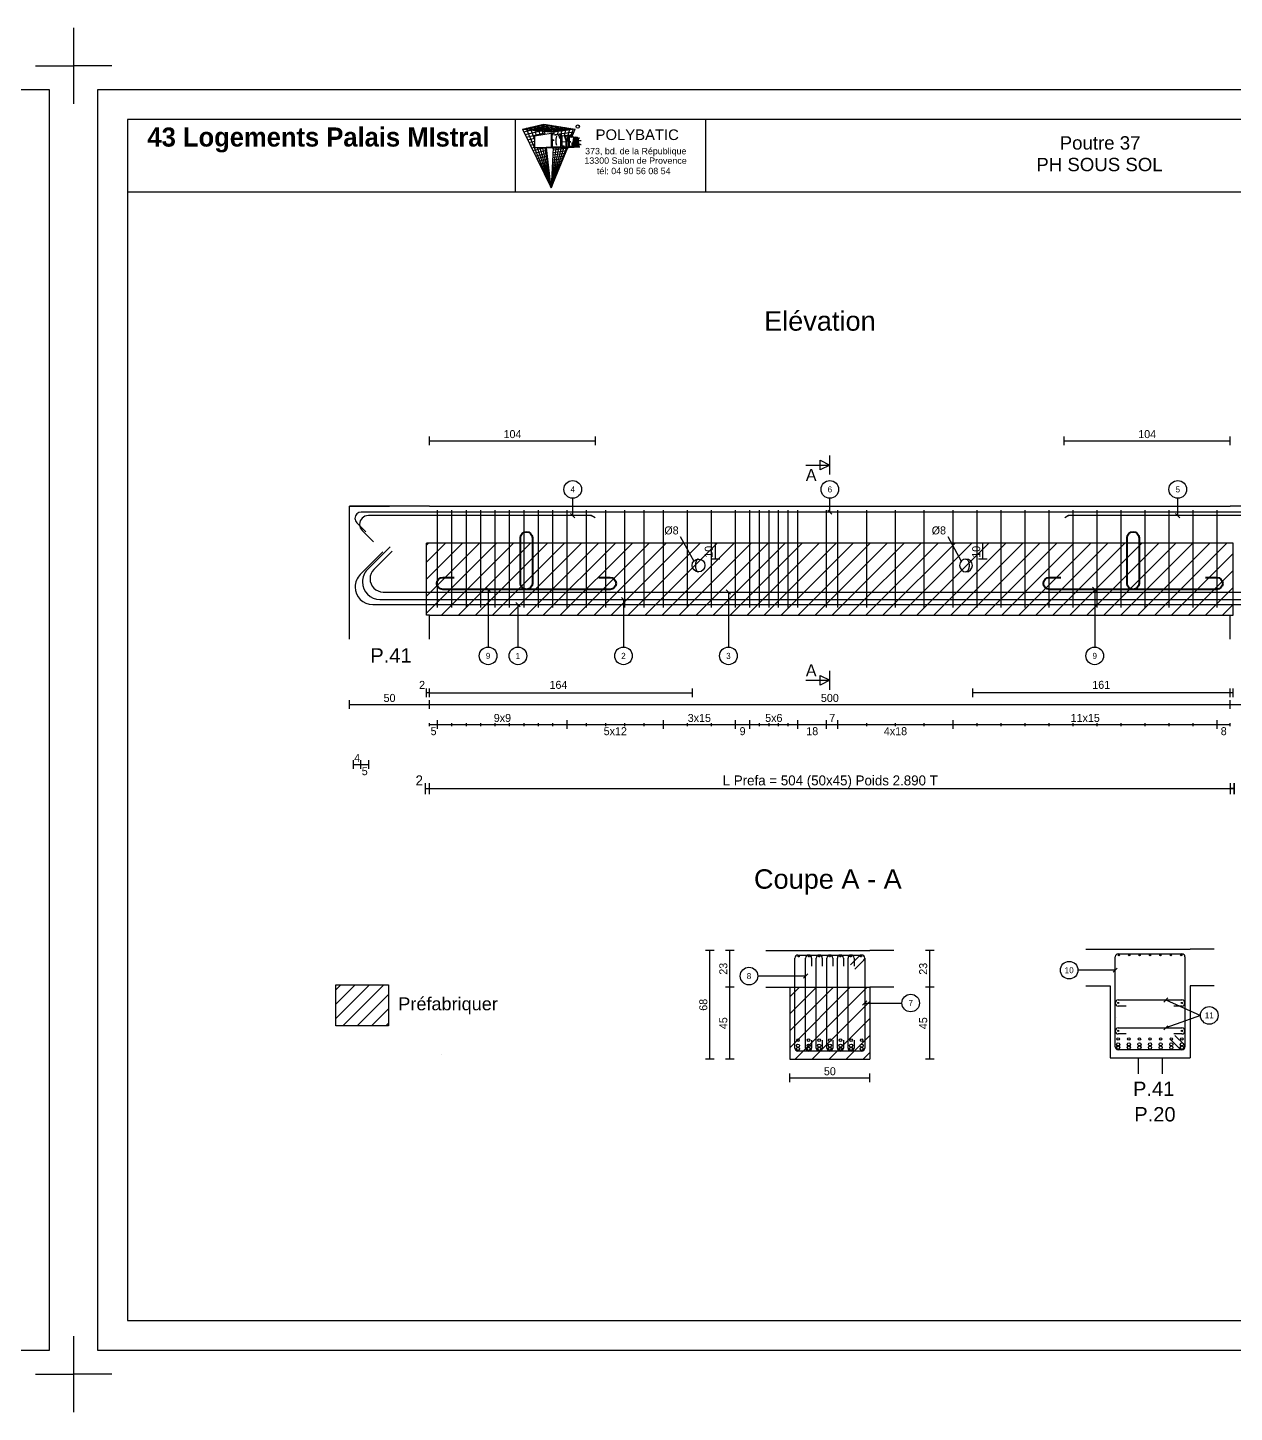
# Model space of a CAD drawing. Extents: x -12912 to 27386, y 1818 to 8189.
# Drawn here: x 16981 to 17735, y 3144 to 4009 of the extents above; entities that cross this region are included whole.
import ezdxf
from ezdxf.enums import TextEntityAlignment as Align

# ---------------------------------------------------------------- set-up
doc = ezdxf.new("R2010")
doc.units = 0
doc.header["$MEASUREMENT"] = 0
doc.linetypes.add('CONTINUE', pattern=[0])
doc.linetypes.add('MEDIUM_DASH', pattern=[0.5, 0.35, -0.15])
doc.layers.get('0').update_dxf_attribs({"linetype": 'CONTINUOUS'})
for name, color, linetype in [('1', 7, 'CONTINUOUS'), ('104', 7, 'CONTINUOUS'), ('173', 7, 'CONTINUOUS'), ('5', 7, 'CONTINUOUS'), ('6', 7, 'CONTINUOUS'), ('7', 7, 'CONTINUOUS'), ('GO-CARTOUCHE', 7, 'CONTINUOUS'), ('GO-TEXTE', 9, 'CONTINUOUS'), ('PYC-HACHURE', 7, 'CONTINUOUS'), ('RDC COFFRAGE', 7, 'CONTINUOUS')]:
    doc.layers.add(name, color=color, linetype=linetype)
doc.layers.add('PYC- HACHURES', color=7, linetype='CONTINUOUS', lineweight=18)
doc.styles.add('ARIAL', font='ARIAL.TTF')
doc.styles.add('TEXTEBA', font='ARIAL.TTF')
pattern_1 = [(45, (-3862.125, -0.885), (-5.3033009, 5.3033009), [])]

# ---------------------------------------------------------------- blocks, each defined once
blk = doc.blocks.new('A$C20507BFC')
at = {"layer": 'RDC COFFRAGE', "color": 5, "linetype": 'CONTINUE', "lineweight": 40, "ltscale": 0.01}
for points in [[(56, 36.05), (56, 36.05)], [(52.25, 32.3), (52.25, 3.75)], [(59.75, 3.75), (59.75, 32.3)], [(0, 3.75), (0, 3.75)], [(10.84, 7.49), (3.75, 7.49)], [(108.25, 7.49), (101.16, 7.49)], [(112, 3.75), (112, 3.75)], [(3.75, 0), (56, 0)], [(56, 0), (108.25, 0)]]:
    blk.add_lwpolyline(points, dxfattribs=at)
for centre, start, end in [((56, 32.3), 90, 180), ((56, 32.3), 0, 90), ((3.75, 3.75), 90, 180), ((3.75, 3.75), 180, 270), ((56, 3.75), 180, 270), ((56, 3.75), 270, 0), ((108.25, 3.75), 0, 90), ((108.25, 3.75), 270, 0)]:
    blk.add_arc(centre, 3.75, start, end, dxfattribs=at)
blk = doc.blocks.new('A$C2346579C')
at = {"layer": '173', "color": 173}
for points in [[(0, 1.9), (0, 1.9)], [(1.9, 3.8), (41.69, 3.8)], [(43.59, 1.9), (43.59, 1.9)], [(6.9, 0), (1.9, 0)], [(41.69, 0), (36.69, 0)]]:
    blk.add_lwpolyline(points, dxfattribs=at)
for centre, start, end in [((1.9, 1.9), 90, 180), ((1.9, 1.9), 180, 270), ((41.69, 1.9), 0, 90), ((41.69, 1.9), 270, 0)]:
    blk.add_arc(centre, 1.9, start, end, dxfattribs=at)
blk = doc.blocks.new('A$C5E66155F')
at = {"layer": '7', "color": 7}
for points in [[(2.01, 4.39), (2, 4)], [(2, 4), (2.01, 3.61)], [(2.04, 4.78), (2.01, 4.39)], [(2.01, 3.61), (2.04, 3.22)], [(2.09, 5.16), (2.04, 4.78)], [(2.04, 3.22), (2.09, 2.84)], [(2.15, 5.53), (2.09, 5.16)], [(2.09, 2.84), (2.15, 2.47)], [(2.24, 5.89), (2.15, 5.53)], [(2.15, 2.47), (2.24, 2.11)], [(2.34, 6.22), (2.24, 5.89)], [(2.24, 2.11), (2.34, 1.78)], [(2.45, 6.54), (2.34, 6.22)], [(2.34, 1.78), (2.45, 1.46)], [(2.59, 6.83), (2.45, 6.54)], [(2.45, 1.46), (2.59, 1.17)], [(2.73, 7.09), (2.59, 6.83)], [(2.59, 1.17), (2.73, 0.91)], [(2.89, 7.33), (2.73, 7.09)], [(2.73, 0.91), (2.89, 0.67)], [(3.06, 7.53), (2.89, 7.33)], [(2.89, 0.67), (3.06, 0.47)], [(3.23, 7.7), (3.06, 7.53)], [(3.06, 0.47), (3.23, 0.3)], [(3.42, 7.83), (3.23, 7.7)], [(3.23, 0.3), (3.42, 0.17)], [(3.61, 7.92), (3.42, 7.83)], [(3.42, 0.17), (3.61, 0.08)], [(3.8, 7.98), (3.61, 7.92)], [(3.61, 0.08), (3.8, 0.02)], [(4, 8), (3.8, 7.98)], [(3.8, 0.02), (4, 0)]]:
    blk.add_lwpolyline(points, dxfattribs=at)
blk.add_circle((4, 4), 4, dxfattribs=at)

msp = doc.modelspace()

# ---------------------------------------------------------------- hatches: boundary and pattern name
at = {"layer": 'PYC- HACHURES', "lineweight": 15}
h = msp.add_hatch(dxfattribs=at)
h.set_pattern_fill('ANSI31', color=104, scale=60, style=0)
h.set_pattern_definition(pattern_1)
h.paths.add_polyline_path([(17734.146, 3687.321), (17230.146, 3687.321), (17230.146, 3642.321), (17232.146, 3642.321), (17732.146, 3642.321), (17734.146, 3642.321)])
h = msp.add_hatch(dxfattribs=at)
h.set_pattern_fill('ANSI31', color=104, scale=2, style=0)
h.set_pattern_definition([(45, (17378.973, 4843.832), (-4.490128, 4.490128), [])])
h.paths.add_polyline_path([(17206.579, 3411.259), (17173.659, 3411.259), (17173.659, 3385.607), (17206.579, 3385.607)])
h = msp.add_hatch(dxfattribs=at)
h.set_pattern_fill('ANSI31', color=104, scale=60, style=0)
h.set_pattern_definition(pattern_1)
h.paths.add_polyline_path([(17507.146, 3409.811), (17457.146, 3409.811), (17457.146, 3364.811), (17507.146, 3364.811)])

# ---------------------------------------------------------------- linework, layer by layer
for p, q in [((17009.824, 4009.311), (17009.824, 3985.504)), ((16986.017, 3985.504), (17009.824, 3985.504)), ((16986.017, 3985.504), (17009.824, 3985.504)), ((17009.824, 3985.504), (17009.824, 3961.697)), ((17033.632, 3985.504), (17009.824, 3985.504)), ((17009.824, 3985.504), (17009.824, 3961.697)), ((17009.824, 3191.811), (17009.824, 3168.004)), ((17009.824, 3191.811), (17009.824, 3168.004)), ((16986.017, 3168.004), (17009.824, 3168.004)), ((16986.017, 3168.004), (17009.824, 3168.004)), ((17033.632, 3168.004), (17009.824, 3168.004)), ((17009.824, 3168.004), (17009.824, 3144.197))]:
    msp.add_line(p, q)
at = {"color": 7, "linetype": 'Continuous'}
for p, q in [((17674.653, 3365.573), (17674.653, 3355.601)), ((17689.615, 3365.573), (17689.615, 3355.601))]:
    msp.add_line(p, q, dxfattribs=at)
at = {"layer": '1', "color": 1}
for points in [[(17203.01, 3681.741), (17188.867, 3667.599)], [(17207.51, 3684.991), (17193.367, 3670.849)], [(17208.69, 3682.203), (17197.377, 3670.89)], [(17185.646, 3659.821), (17185.646, 3659.821)], [(17190.146, 3663.071), (17190.146, 3663.071)], [(17194.946, 3665.021), (17194.946, 3665.021)], [(17201.146, 3652.071), (17763.146, 3652.071)], [(17203.246, 3656.721), (17761.046, 3656.721)], [(17196.646, 3648.821), (17767.646, 3648.821)]]:
    msp.add_lwpolyline(points, dxfattribs=at)
for centre, radius in [((17462.246, 3373.311), 1), ((17462.246, 3376.711), 0.8), ((17468.879, 3373.311), 1), ((17468.879, 3376.711), 0.8), ((17475.512, 3373.311), 1), ((17475.512, 3376.711), 0.8), ((17482.146, 3373.311), 1), ((17482.146, 3376.711), 0.8), ((17488.779, 3373.311), 1), ((17488.779, 3376.711), 0.8), ((17495.412, 3373.311), 1), ((17495.412, 3376.711), 0.8), ((17502.046, 3373.311), 1), ((17502.046, 3376.711), 0.8), ((17662.234, 3374.073), 1), ((17662.234, 3377.473), 0.8), ((17668.867, 3374.073), 1), ((17668.867, 3377.473), 0.8), ((17675.501, 3374.073), 1), ((17675.501, 3377.473), 0.8), ((17682.134, 3374.073), 1), ((17682.134, 3377.473), 0.8), ((17688.767, 3374.073), 1), ((17688.767, 3377.473), 0.8), ((17695.401, 3374.073), 1), ((17695.401, 3377.473), 0.8), ((17702.034, 3374.073), 1), ((17702.034, 3377.473), 0.8), ((17462.246, 3371.311), 1), ((17468.879, 3371.311), 1), ((17475.512, 3371.311), 1), ((17482.146, 3371.311), 1), ((17488.779, 3371.311), 1), ((17495.412, 3371.311), 1), ((17502.046, 3371.311), 1), ((17662.234, 3372.073), 1), ((17668.867, 3372.073), 1), ((17675.501, 3372.073), 1), ((17682.134, 3372.073), 1), ((17688.767, 3372.073), 1), ((17695.401, 3372.073), 1), ((17702.034, 3372.073), 1)]:
    msp.add_circle(centre, radius, dxfattribs=at)
for centre, radius, start, end in [((17201.146, 3663.071), 11, 135, 180), ((17203.246, 3665.021), 8.3, 135, 180), ((17196.646, 3659.821), 11, 135, 180), ((17196.646, 3659.821), 11, 180, 270), ((17201.146, 3663.071), 11, 180, 270), ((17203.246, 3665.021), 8.3, 180, 270)]:
    msp.add_arc(centre, radius, start, end, dxfattribs=at)
at = {"layer": '104', "color": 104}
for points in [[(17482.146, 3736.071), (17476.146, 3733.071), (17476.146, 3739.071), (17482.146, 3736.071)], [(17482.146, 3601.571), (17476.146, 3598.571), (17476.146, 3604.571), (17482.146, 3601.571)]]:
    msp.add_lwpolyline(points, close=True, dxfattribs=at)
for points in [[(17482.146, 3730.071), (17482.146, 3742.071)], [(17467.146, 3736.071), (17482.146, 3736.071)], [(17482.146, 3595.571), (17482.146, 3607.571)], [(17467.146, 3601.571), (17482.146, 3601.571)]]:
    msp.add_lwpolyline(points, dxfattribs=at)
at = {"layer": '173', "color": 173}
for points in [[(17185.546, 3702.721), (17185.546, 3702.721)], [(17774.846, 3706.621), (17189.446, 3706.621)], [(17237.146, 3647.021), (17237.146, 3707.821)], [(17246.146, 3647.021), (17246.146, 3707.821)], [(17255.146, 3647.021), (17255.146, 3707.821)], [(17264.146, 3647.021), (17264.146, 3707.821)], [(17273.146, 3647.021), (17273.146, 3707.821)], [(17282.146, 3647.021), (17282.146, 3707.821)], [(17291.146, 3647.021), (17291.146, 3707.821)], [(17300.146, 3647.021), (17300.146, 3707.821)], [(17309.146, 3647.021), (17309.146, 3707.821)], [(17318.146, 3647.021), (17318.146, 3707.821)], [(17330.146, 3647.021), (17330.146, 3707.821)], [(17342.146, 3647.021), (17342.146, 3707.821)], [(17354.146, 3647.021), (17354.146, 3707.821)], [(17366.146, 3647.021), (17366.146, 3707.821)], [(17378.146, 3647.021), (17378.146, 3707.821)], [(17393.146, 3647.021), (17393.146, 3707.821)], [(17408.146, 3647.021), (17408.146, 3707.821)], [(17423.146, 3647.021), (17423.146, 3707.821)], [(17432.146, 3647.021), (17432.146, 3707.821)], [(17438.146, 3647.021), (17438.146, 3707.821)], [(17444.146, 3647.021), (17444.146, 3707.821)], [(17450.146, 3647.021), (17450.146, 3707.821)], [(17456.146, 3647.021), (17456.146, 3707.821)], [(17462.146, 3647.021), (17462.146, 3707.821)], [(17480.146, 3647.021), (17480.146, 3707.821)], [(17487.146, 3647.021), (17487.146, 3707.821)], [(17505.146, 3647.021), (17505.146, 3707.821)], [(17523.146, 3647.021), (17523.146, 3707.821)], [(17541.146, 3647.021), (17541.146, 3707.821)], [(17559.146, 3647.021), (17559.146, 3707.821)], [(17574.146, 3647.021), (17574.146, 3707.821)], [(17589.146, 3647.021), (17589.146, 3707.821)], [(17604.146, 3647.021), (17604.146, 3707.821)], [(17619.146, 3647.021), (17619.146, 3707.821)], [(17634.146, 3647.021), (17634.146, 3707.821)], [(17649.146, 3647.021), (17649.146, 3707.821)], [(17664.146, 3647.021), (17664.146, 3707.821)], [(17679.146, 3647.021), (17679.146, 3707.821)], [(17694.146, 3647.021), (17694.146, 3707.821)], [(17709.146, 3647.021), (17709.146, 3707.821)], [(17724.146, 3647.021), (17724.146, 3707.821)], [(17186.688, 3699.963), (17192.345, 3694.306)], [(17460.346, 3371.811), (17460.346, 3428.011)], [(17462.246, 3429.911), (17502.046, 3429.911)], [(17466.979, 3371.811), (17466.979, 3428.011)], [(17468.879, 3429.911), (17468.879, 3429.911)], [(17470.779, 3428.011), (17470.779, 3423.011)], [(17473.612, 3371.811), (17473.612, 3428.011)], [(17475.512, 3429.911), (17475.512, 3429.911)], [(17477.412, 3428.011), (17477.412, 3423.011)], [(17480.246, 3371.811), (17480.246, 3428.011)], [(17482.146, 3429.911), (17482.146, 3429.911)], [(17484.046, 3428.011), (17484.046, 3423.011)], [(17486.879, 3371.811), (17486.879, 3428.011)], [(17488.779, 3429.911), (17488.779, 3429.911)], [(17490.679, 3428.011), (17490.679, 3423.011)], [(17493.512, 3371.811), (17493.512, 3428.011)], [(17495.045, 3423.698), (17500.702, 3429.354)], [(17495.412, 3429.911), (17495.412, 3429.911)], [(17497.312, 3428.011), (17497.312, 3423.011)], [(17503.389, 3426.667), (17497.732, 3421.011)], [(17502.046, 3429.911), (17502.046, 3429.911)], [(17503.946, 3428.011), (17503.946, 3371.811)], [(17503.946, 3428.011), (17503.946, 3428.011)], [(17660.334, 3372.573), (17660.334, 3428.773)], [(17662.234, 3430.673), (17702.034, 3430.673)], [(17668.867, 3430.673), (17668.867, 3430.673)], [(17675.501, 3430.673), (17675.501, 3430.673)], [(17682.134, 3430.673), (17682.134, 3430.673)], [(17688.767, 3430.673), (17688.767, 3430.673)], [(17695.401, 3430.673), (17695.401, 3430.673)], [(17702.034, 3430.673), (17702.034, 3430.673)], [(17703.934, 3428.773), (17703.934, 3372.573)], [(17703.934, 3428.773), (17703.934, 3428.773)], [(17661.008, 3390.884), (17661.008, 3390.884)], [(17470.779, 3376.811), (17470.779, 3371.811)], [(17477.412, 3376.811), (17477.412, 3371.811)], [(17484.046, 3376.811), (17484.046, 3371.811)], [(17490.679, 3376.811), (17490.679, 3371.811)], [(17497.312, 3376.811), (17497.312, 3371.811)], [(17695.034, 3376.887), (17700.691, 3371.23)], [(17703.378, 3373.917), (17697.721, 3379.574)], [(17502.046, 3369.911), (17462.246, 3369.911)], [(17468.879, 3369.911), (17468.879, 3369.911)], [(17475.512, 3369.911), (17475.512, 3369.911)], [(17482.146, 3369.911), (17482.146, 3369.911)], [(17488.779, 3369.911), (17488.779, 3369.911)], [(17495.412, 3369.911), (17495.412, 3369.911)], [(17702.034, 3370.673), (17662.234, 3370.673)], [(17668.867, 3370.673), (17668.867, 3370.673)], [(17675.501, 3370.673), (17675.501, 3370.673)], [(17682.134, 3370.673), (17682.134, 3370.673)], [(17688.767, 3370.673), (17688.767, 3370.673)], [(17695.401, 3370.673), (17695.401, 3370.673)]]:
    msp.add_lwpolyline(points, dxfattribs=at)
for centre in [(17462.646, 3429.111), (17469.146, 3429.111), (17475.646, 3429.111), (17482.146, 3429.111), (17488.646, 3429.111), (17495.146, 3429.111), (17501.646, 3429.111), (17662.634, 3429.873), (17669.134, 3429.873), (17675.634, 3429.873), (17682.134, 3429.873), (17688.634, 3429.873), (17695.134, 3429.873), (17701.634, 3429.873), (17662.234, 3399.947), (17702.024, 3399.947), (17662.234, 3382.509), (17702.024, 3382.509)]:
    msp.add_circle(centre, 0.4, dxfattribs=at)
for centre, radius, start, end in [((17189.446, 3702.721), 3.9, 90, 180), ((17189.446, 3702.721), 3.9, 180, 225), ((17462.246, 3428.011), 1.9, 90, 180), ((17468.879, 3428.011), 1.9, 90, 180), ((17468.879, 3428.011), 1.9, 0, 90), ((17475.512, 3428.011), 1.9, 90, 180), ((17475.512, 3428.011), 1.9, 0, 90), ((17482.146, 3428.011), 1.9, 90, 180), ((17482.146, 3428.011), 1.9, 0, 90), ((17488.779, 3428.011), 1.9, 90, 180), ((17488.779, 3428.011), 1.9, 0, 90), ((17495.412, 3428.011), 1.9, 90, 180), ((17495.412, 3428.011), 1.9, 0, 90), ((17502.046, 3428.011), 1.9, 90, 135), ((17502.046, 3428.011), 1.9, 0, 90), ((17502.046, 3428.011), 1.9, 315, 0), ((17662.234, 3428.773), 1.9, 90, 180), ((17702.034, 3428.773), 1.9, 0, 90), ((17462.246, 3371.811), 1.9, 180, 270), ((17468.879, 3371.811), 1.9, 180, 270), ((17468.879, 3371.811), 1.9, 270, 0), ((17475.512, 3371.811), 1.9, 180, 270), ((17475.512, 3371.811), 1.9, 270, 0), ((17482.146, 3371.811), 1.9, 180, 270), ((17482.146, 3371.811), 1.9, 270, 0), ((17488.779, 3371.811), 1.9, 180, 270), ((17488.779, 3371.811), 1.9, 270, 0), ((17495.412, 3371.811), 1.9, 180, 270), ((17495.412, 3371.811), 1.9, 270, 0), ((17502.046, 3371.811), 1.9, 270, 0), ((17662.234, 3372.573), 1.9, 180, 270), ((17702.034, 3372.573), 1.9, 225, 270), ((17702.034, 3372.573), 1.9, 270, 0), ((17702.034, 3372.573), 1.9, 0, 45)]:
    msp.add_arc(centre, radius, start, end, dxfattribs=at)
at = {"layer": '5', "color": 5}
for p, q in [((17388.744, 3691.446), (17397.232, 3676.061)), ((17555.744, 3691.446), (17564.232, 3676.061)), ((17232.146, 3593.676), (17230.146, 3593.676)), ((17232.146, 3593.676), (17396.146, 3593.676)), ((17396.146, 3596.426), (17396.146, 3590.926)), ((17571.146, 3596.426), (17571.146, 3590.926)), ((17732.146, 3593.676), (17571.146, 3593.676)), ((17734.146, 3593.676), (17732.146, 3593.676))]:
    msp.add_line(p, q, dxfattribs=at)
for points in [[(17232.146, 3748.487), (17232.146, 3753.987)], [(17232.146, 3751.237), (17335.726, 3751.237)], [(17335.726, 3748.487), (17335.726, 3753.987)], [(17628.565, 3748.487), (17628.565, 3753.987)], [(17628.565, 3751.237), (17732.146, 3751.237)], [(17732.146, 3748.487), (17732.146, 3753.987)], [(17332.994, 3704.471), (17193.946, 3704.471)], [(17335.476, 3703.038), (17332.994, 3704.471)], [(17631.297, 3704.471), (17628.815, 3703.038)], [(17770.346, 3704.471), (17631.297, 3704.471)], [(17188.446, 3698.971), (17188.446, 3698.971)], [(17190.057, 3695.081), (17197.128, 3688.01)], [(17413.425, 3687.321), (17407.925, 3687.321)], [(17410.675, 3677.321), (17410.675, 3687.321)], [(17580.425, 3687.321), (17574.925, 3687.321)], [(17577.675, 3677.321), (17577.675, 3687.321)], [(17413.425, 3677.321), (17407.925, 3677.321)], [(17580.425, 3677.321), (17574.925, 3677.321)], [(17230.146, 3590.926), (17230.146, 3596.426)], [(17232.146, 3590.926), (17232.146, 3596.426)], [(17732.146, 3590.926), (17732.146, 3596.426)], [(17734.146, 3590.926), (17734.146, 3596.426)], [(17182.146, 3583.654), (17182.146, 3589.154)], [(17182.146, 3586.404), (17232.146, 3586.404)], [(17232.146, 3583.654), (17232.146, 3589.154)], [(17232.146, 3586.404), (17732.146, 3586.404)], [(17732.146, 3583.654), (17732.146, 3589.154)], [(17732.146, 3586.404), (17782.146, 3586.404)], [(17232.146, 3572.987), (17232.146, 3574.821)], [(17232.146, 3573.904), (17237.146, 3573.904)], [(17237.146, 3571.154), (17237.146, 3576.654)], [(17237.146, 3572.987), (17237.146, 3574.821)], [(17237.146, 3573.904), (17246.146, 3573.904)], [(17237.146, 3573.904), (17318.146, 3573.904)], [(17246.146, 3572.987), (17246.146, 3574.821)], [(17246.146, 3573.904), (17255.146, 3573.904)], [(17255.146, 3572.987), (17255.146, 3574.821)], [(17255.146, 3573.904), (17264.146, 3573.904)], [(17264.146, 3572.987), (17264.146, 3574.821)], [(17264.146, 3573.904), (17273.146, 3573.904)], [(17273.146, 3572.987), (17273.146, 3574.821)], [(17273.146, 3573.904), (17282.146, 3573.904)], [(17282.146, 3572.987), (17282.146, 3574.821)], [(17282.146, 3573.904), (17291.146, 3573.904)], [(17291.146, 3572.987), (17291.146, 3574.821)], [(17291.146, 3573.904), (17300.146, 3573.904)], [(17300.146, 3572.987), (17300.146, 3574.821)], [(17300.146, 3573.904), (17309.146, 3573.904)], [(17309.146, 3572.987), (17309.146, 3574.821)], [(17309.146, 3573.904), (17318.146, 3573.904)], [(17318.146, 3571.154), (17318.146, 3576.654)], [(17318.146, 3572.987), (17318.146, 3574.821)], [(17318.146, 3573.904), (17330.146, 3573.904)], [(17318.146, 3573.904), (17378.146, 3573.904)], [(17330.146, 3572.987), (17330.146, 3574.821)], [(17330.146, 3573.904), (17342.146, 3573.904)], [(17342.146, 3572.987), (17342.146, 3574.821)], [(17342.146, 3573.904), (17354.146, 3573.904)], [(17354.146, 3572.987), (17354.146, 3574.821)], [(17354.146, 3573.904), (17366.146, 3573.904)], [(17366.146, 3572.987), (17366.146, 3574.821)], [(17366.146, 3573.904), (17378.146, 3573.904)], [(17378.146, 3571.154), (17378.146, 3576.654)], [(17378.146, 3572.987), (17378.146, 3574.821)], [(17378.146, 3573.904), (17393.146, 3573.904)], [(17378.146, 3573.904), (17423.146, 3573.904)], [(17393.146, 3572.987), (17393.146, 3574.821)], [(17393.146, 3573.904), (17408.146, 3573.904)], [(17408.146, 3572.987), (17408.146, 3574.821)], [(17408.146, 3573.904), (17423.146, 3573.904)], [(17423.146, 3571.154), (17423.146, 3576.654)], [(17423.146, 3572.987), (17423.146, 3574.821)], [(17423.146, 3573.904), (17432.146, 3573.904)], [(17432.146, 3571.154), (17432.146, 3576.654)], [(17432.146, 3572.987), (17432.146, 3574.821)], [(17432.146, 3573.904), (17438.146, 3573.904)], [(17432.146, 3573.904), (17462.146, 3573.904)], [(17438.146, 3572.987), (17438.146, 3574.821)], [(17438.146, 3573.904), (17444.146, 3573.904)], [(17444.146, 3572.987), (17444.146, 3574.821)], [(17444.146, 3573.904), (17450.146, 3573.904)], [(17450.146, 3572.987), (17450.146, 3574.821)], [(17450.146, 3573.904), (17456.146, 3573.904)], [(17456.146, 3572.987), (17456.146, 3574.821)], [(17456.146, 3573.904), (17462.146, 3573.904)], [(17462.146, 3571.154), (17462.146, 3576.654)], [(17462.146, 3572.987), (17462.146, 3574.821)], [(17462.146, 3573.904), (17480.146, 3573.904)], [(17480.146, 3571.154), (17480.146, 3576.654)], [(17480.146, 3572.987), (17480.146, 3574.821)], [(17480.146, 3573.904), (17487.146, 3573.904)], [(17487.146, 3571.154), (17487.146, 3576.654)], [(17487.146, 3572.987), (17487.146, 3574.821)], [(17487.146, 3573.904), (17505.146, 3573.904)], [(17487.146, 3573.904), (17559.146, 3573.904)], [(17505.146, 3572.987), (17505.146, 3574.821)], [(17505.146, 3573.904), (17523.146, 3573.904)], [(17523.146, 3572.987), (17523.146, 3574.821)], [(17523.146, 3573.904), (17541.146, 3573.904)], [(17541.146, 3572.987), (17541.146, 3574.821)], [(17541.146, 3573.904), (17559.146, 3573.904)], [(17559.146, 3571.154), (17559.146, 3576.654)], [(17559.146, 3572.987), (17559.146, 3574.821)], [(17559.146, 3573.904), (17574.146, 3573.904)], [(17559.146, 3573.904), (17724.146, 3573.904)], [(17574.146, 3572.987), (17574.146, 3574.821)], [(17574.146, 3573.904), (17589.146, 3573.904)], [(17589.146, 3572.987), (17589.146, 3574.821)], [(17589.146, 3573.904), (17604.146, 3573.904)], [(17604.146, 3572.987), (17604.146, 3574.821)], [(17604.146, 3573.904), (17619.146, 3573.904)], [(17619.146, 3572.987), (17619.146, 3574.821)], [(17619.146, 3573.904), (17634.146, 3573.904)], [(17634.146, 3572.987), (17634.146, 3574.821)], [(17634.146, 3573.904), (17649.146, 3573.904)], [(17649.146, 3572.987), (17649.146, 3574.821)], [(17649.146, 3573.904), (17664.146, 3573.904)], [(17664.146, 3572.987), (17664.146, 3574.821)], [(17664.146, 3573.904), (17679.146, 3573.904)], [(17679.146, 3572.987), (17679.146, 3574.821)], [(17679.146, 3573.904), (17694.146, 3573.904)], [(17694.146, 3572.987), (17694.146, 3574.821)], [(17694.146, 3573.904), (17709.146, 3573.904)], [(17709.146, 3572.987), (17709.146, 3574.821)], [(17709.146, 3573.904), (17724.146, 3573.904)], [(17724.146, 3571.154), (17724.146, 3576.654)], [(17724.146, 3572.987), (17724.146, 3574.821)], [(17724.146, 3573.904), (17732.146, 3573.904)], [(17732.146, 3572.987), (17732.146, 3574.821)], [(17184.646, 3546.154), (17184.646, 3551.654)], [(17184.646, 3548.904), (17189.146, 3548.904)], [(17189.146, 3546.154), (17189.146, 3551.654)], [(17189.146, 3548.904), (17194.146, 3548.904)], [(17194.146, 3546.154), (17194.146, 3551.654)], [(17409.979, 3432.811), (17404.479, 3432.811)], [(17407.229, 3364.811), (17407.229, 3432.811)], [(17422.479, 3432.811), (17416.979, 3432.811)], [(17419.729, 3409.811), (17419.729, 3432.811)], [(17547.312, 3432.811), (17541.812, 3432.811)], [(17544.562, 3409.811), (17544.562, 3432.811)], [(17422.479, 3409.811), (17416.979, 3409.811)], [(17419.729, 3364.811), (17419.729, 3409.811)], [(17547.312, 3409.811), (17541.812, 3409.811)], [(17544.562, 3364.811), (17544.562, 3409.811)], [(17409.979, 3364.811), (17404.479, 3364.811)], [(17422.479, 3364.811), (17416.979, 3364.811)], [(17547.312, 3364.811), (17541.812, 3364.811)], [(17457.146, 3350.394), (17457.146, 3355.894)], [(17457.146, 3353.144), (17507.146, 3353.144)], [(17507.146, 3350.394), (17507.146, 3355.894)]]:
    msp.add_lwpolyline(points, dxfattribs=at)
for start, end in [(90, 180), (180, 225)]:
    msp.add_arc((17193.946, 3698.971), 5.5, start, end, dxfattribs=at)
for p in [(17332.994, 3704.471), (17631.297, 3704.471)]:
    msp.add_point(p, dxfattribs=at)
at = {"layer": '6', "color": 6}
for points in [[(17321.548, 3704.471), (17321.548, 3715.321)], [(17482.146, 3706.621), (17482.146, 3715.321)], [(17699.456, 3704.471), (17699.456, 3715.321)], [(17320.222, 3705.796), (17322.874, 3703.145)], [(17480.82, 3707.946), (17483.471, 3705.295)], [(17698.13, 3705.796), (17700.781, 3703.145)], [(17270.028, 3657.033), (17267.377, 3659.685)], [(17648.915, 3657.033), (17646.263, 3659.685)], [(17268.703, 3658.359), (17268.703, 3622.321)], [(17354.576, 3650.745), (17351.924, 3653.396)], [(17353.25, 3652.071), (17353.25, 3622.321)], [(17420.138, 3655.395), (17417.486, 3658.046)], [(17418.812, 3656.721), (17418.812, 3622.321)], [(17647.589, 3658.359), (17647.589, 3622.321)], [(17288.66, 3647.495), (17286.008, 3650.146)], [(17287.334, 3648.821), (17287.334, 3622.321)], [(17465.653, 3415.445), (17468.305, 3418.097)], [(17660.334, 3420.438), (17637.134, 3420.438)], [(17659.008, 3419.112), (17661.66, 3421.764)], [(17466.979, 3416.771), (17437.146, 3416.771)], [(17505.271, 3401.237), (17502.62, 3398.585)], [(17503.946, 3399.911), (17527.146, 3399.911)], [(17693.34, 3403.173), (17690.688, 3400.521)], [(17692.014, 3401.847), (17713.608, 3392.089)], [(17713.608, 3392.089), (17691.977, 3384.409)], [(17693.34, 3385.735), (17690.688, 3383.084)], [(17239.608, 3367.585), (17239.608, 3367.585)]]:
    msp.add_lwpolyline(points, dxfattribs=at)
for centre in [(17321.548, 3720.821), (17482.146, 3720.821), (17699.456, 3720.821), (17268.703, 3616.821), (17287.334, 3616.821), (17353.25, 3616.821), (17418.812, 3616.821), (17647.589, 3616.821), (17631.634, 3420.438), (17431.646, 3416.771), (17532.646, 3399.911), (17719.107, 3392.175)]:
    msp.add_circle(centre, 5.5, dxfattribs=at)
at = {"layer": '7', "color": 7}
for points in [[(17232.146, 3710.321), (17182.146, 3710.321)], [(17182.146, 3627.321), (17182.146, 3710.321)], [(17182.146, 3710.321), (17207.146, 3710.321)], [(17232.146, 3710.321), (17732.146, 3710.321)], [(17782.146, 3710.321), (17732.146, 3710.321)], [(17182.146, 3627.321), (17182.146, 3642.321)], [(17232.146, 3642.321), (17732.146, 3642.321)], [(17232.146, 3627.321), (17232.146, 3642.321)], [(17732.146, 3627.321), (17732.146, 3642.321)], [(17442.146, 3432.811), (17457.146, 3432.811)], [(17457.146, 3432.811), (17507.146, 3432.811)], [(17522.146, 3432.811), (17507.146, 3432.811)], [(17642.134, 3433.573), (17657.134, 3433.573)], [(17657.134, 3433.573), (17707.134, 3433.573)], [(17722.134, 3433.573), (17707.134, 3433.573)], [(17442.146, 3409.811), (17457.146, 3409.811)], [(17457.146, 3409.811), (17457.146, 3364.811)], [(17522.146, 3409.811), (17507.146, 3409.811)], [(17507.146, 3409.811), (17507.146, 3364.811)], [(17642.134, 3410.573), (17657.134, 3410.573)], [(17657.134, 3410.573), (17657.134, 3365.573)], [(17722.134, 3410.573), (17707.134, 3410.573)], [(17707.134, 3410.573), (17707.134, 3365.573)], [(17657.134, 3365.573), (17707.134, 3365.573)], [(17457.146, 3364.811), (17507.146, 3364.811)]]:
    msp.add_lwpolyline(points, dxfattribs=at)
at = {"layer": '7', "color": 7, "linetype": 'Continuous'}
for points in [[(17232.146, 3642.321), (17230.146, 3642.321), (17230.146, 3687.321)], [(17732.146, 3642.321), (17734.146, 3642.321), (17734.146, 3687.321)]]:
    msp.add_lwpolyline(points, dxfattribs=at)
at = {"layer": '7', "color": 7, "linetype": 'MEDIUM_DASH'}
for points in [[(17734.146, 3687.321), (17230.146, 3687.321)], [(17457.146, 3409.811), (17507.146, 3409.811)]]:
    msp.add_lwpolyline(points, dxfattribs=at)
at = {"layer": '7', "color": 7}
msp.add_lwpolyline([(17173.659, 3411.259), (17206.579, 3411.259), (17206.579, 3385.607), (17173.659, 3385.607)], close=True, dxfattribs=at)
at = {"layer": 'GO-CARTOUCHE', "color": 9, "linetype": 'CONTINUE'}
for p, q in [((17290.107, 3945.98), (17303.5, 3949.095)), ((17290.107, 3945.98), (17309.73, 3944.111)), ((17290.107, 3945.98), (17308.172, 3909.227)), ((17290.928, 3944.31), (17303.713, 3947.283)), ((17291.617, 3945.836), (17305.01, 3948.855)), ((17291.749, 3942.639), (17303.925, 3945.471)), ((17297.582, 3934.498), (17292.534, 3946.545)), ((17292.534, 3946.545), (17312.164, 3944.451)), ((17294.635, 3945.549), (17308.028, 3948.376)), ((17297.582, 3939.593), (17294.961, 3947.109)), ((17294.961, 3947.109), (17314.599, 3944.791)), ((17297.388, 3947.673), (17317.033, 3945.131)), ((17299.025, 3941.839), (17297.388, 3947.673)), ((17297.654, 3945.261), (17311.046, 3947.897)), ((17301.12, 3942.147), (17299.815, 3948.238)), ((17299.815, 3948.238), (17319.468, 3945.47)), ((17300.673, 3944.974), (17314.065, 3947.418)), ((17303.194, 3942.452), (17302.242, 3948.802)), ((17302.242, 3948.802), (17321.902, 3945.81)), ((17304.26, 3942.609), (17303.5, 3949.095)), ((17303.5, 3949.095), (17323.123, 3945.98)), ((17303.692, 3944.686), (17317.083, 3946.939)), ((17306.711, 3944.399), (17320.101, 3946.46)), ((17308.22, 3944.255), (17321.61, 3946.22)), ((17323.123, 3945.98), (17309.73, 3944.111)), ((17317.033, 3945.131), (17316.242, 3941.923)), ((17319.468, 3945.47), (17318.24, 3941.531)), ((17321.902, 3945.81), (17320.211, 3941.302)), ((17321.037, 3940.853), (17323.123, 3945.98)), ((17292.57, 3940.969), (17304.137, 3943.658)), ((17293.391, 3939.298), (17297.582, 3940.273)), ((17294.213, 3937.628), (17297.582, 3938.411)), ((17295.034, 3935.957), (17297.582, 3936.55)), ((17308.172, 3943.184), (17297.582, 3941.627)), ((17297.582, 3941.627), (17297.582, 3934.151)), ((17309.916, 3942.912), (17308.172, 3943.184)), ((17308.172, 3943.184), (17308.172, 3934.169)), ((17308.795, 3939.556), (17308.795, 3942.456)), ((17309.588, 3942.332), (17308.795, 3942.456)), ((17308.795, 3939.556), (17309.422, 3939.507)), ((17309.647, 3938.865), (17308.795, 3938.931)), ((17308.795, 3938.931), (17308.795, 3934.774)), ((17309.961, 3939.174), (17309.647, 3938.865)), ((17309.73, 3944.111), (17309.678, 3942.949)), ((17310.164, 3942.596), (17322.443, 3944.31)), ((17310.364, 3942.253), (17312.33, 3942.539)), ((17311.079, 3939.581), (17311.041, 3938.728)), ((17311.041, 3938.728), (17311.1, 3937.436)), ((17311.218, 3940.631), (17311.079, 3939.581)), ((17311.1, 3937.436), (17311.388, 3935.97)), ((17311.445, 3941.468), (17311.218, 3940.631)), ((17312.164, 3944.451), (17311.941, 3942.485)), ((17313.084, 3941.765), (17312.722, 3942.348)), ((17314.028, 3942.269), (17312.876, 3942.099)), ((17313.329, 3941.066), (17313.084, 3941.765)), ((17313.516, 3940.058), (17313.329, 3941.066)), ((17314.028, 3934.774), (17314.028, 3942.275)), ((17314.651, 3942.171), (17314.028, 3942.269)), ((17314.599, 3944.791), (17314.058, 3942.264)), ((17314.651, 3935.397), (17314.651, 3942.171)), ((17314.651, 3941.654), (17316.212, 3941.869)), ((17314.651, 3941.654), (17314.651, 3935.397)), ((17314.651, 3937.932), (17317.482, 3938.18)), ((17316.191, 3941.93), (17317.482, 3938.18)), ((17316.748, 3941.843), (17316.191, 3941.93)), ((17316.212, 3941.869), (17317.482, 3938.18)), ((17316.424, 3941.894), (17321.764, 3942.639)), ((17316.748, 3941.843), (17317.776, 3938.856)), ((17318.501, 3941.569), (17316.922, 3941.337)), ((17317.482, 3934.774), (17317.482, 3938.18)), ((17318.501, 3941.569), (17317.776, 3938.856)), ((17318.996, 3941.492), (17318.104, 3938.156)), ((17318.104, 3934.782), (17318.108, 3938.168)), ((17318.104, 3934.774), (17318.104, 3938.156)), ((17318.108, 3938.168), (17318.978, 3941.423)), ((17318.996, 3941.492), (17318.501, 3941.569)), ((17318.978, 3941.423), (17319.163, 3941.451)), ((17319.163, 3941.466), (17318.982, 3941.439)), ((17319.163, 3934.774), (17319.163, 3941.466)), ((17320.37, 3941.277), (17319.163, 3941.466)), ((17320.303, 3940.846), (17319.6, 3940.956)), ((17319.6, 3938.332), (17319.6, 3940.956)), ((17319.6, 3938.332), (17320.168, 3938.288)), ((17319.6, 3937.895), (17320.134, 3937.853)), ((17319.6, 3935.21), (17319.6, 3937.895)), ((17320.784, 3940.927), (17321.084, 3940.969)), ((17322.092, 3941.008), (17320.835, 3940.823)), ((17320.861, 3937.513), (17320.941, 3937.261)), ((17320.941, 3937.261), (17321.019, 3936.78)), ((17321.038, 3936.312), (17321.007, 3935.866)), ((17321.019, 3936.78), (17321.038, 3936.312)), ((17321.566, 3936.627), (17321.516, 3936.208)), ((17321.617, 3937.049), (17321.566, 3936.627)), ((17321.643, 3937.268), (17321.617, 3937.049)), ((17321.66, 3937.412), (17321.643, 3937.268)), ((17321.674, 3937.528), (17321.66, 3937.412)), ((17321.707, 3937.799), (17321.674, 3937.528)), ((17321.774, 3938.359), (17321.707, 3937.799)), ((17321.848, 3938.973), (17321.774, 3938.359)), ((17322.03, 3936.831), (17321.784, 3934.78)), ((17322.092, 3941.008), (17321.848, 3938.973)), ((17322.03, 3936.831), (17322.466, 3936.798)), ((17322.082, 3937.265), (17322.245, 3938.626)), ((17322.082, 3937.265), (17322.413, 3937.239)), ((17322.402, 3940.959), (17322.092, 3941.008)), ((17322.245, 3938.626), (17322.413, 3937.239)), ((17322.402, 3940.959), (17323.15, 3934.78)), ((17322.429, 3940.736), (17323.15, 3940.842)), ((17322.466, 3936.798), (17322.711, 3934.774)), ((17322.479, 3940.321), (17323.15, 3940.401)), ((17322.491, 3940.227), (17323.555, 3940.338)), ((17323.15, 3940.842), (17323.15, 3940.401)), ((17324.396, 3940.648), (17323.15, 3940.842)), ((17323.15, 3940.401), (17323.555, 3940.338)), ((17323.555, 3934.78), (17323.555, 3940.338)), ((17323.991, 3940.27), (17324.396, 3940.206)), ((17323.991, 3934.78), (17323.991, 3940.27)), ((17323.991, 3940.171), (17324.396, 3940.206)), ((17324.396, 3940.206), (17324.396, 3940.648)), ((17324.555, 3940.623), (17324.396, 3940.572)), ((17324.555, 3940.623), (17324.555, 3934.779)), ((17324.991, 3940.555), (17324.555, 3940.623)), ((17324.991, 3940.555), (17324.991, 3934.774)), ((17324.991, 3940.35), (17325.978, 3940.442)), ((17325.132, 3937.573), (17325.157, 3936.953)), ((17325.157, 3936.953), (17325.216, 3936.385)), ((17325.216, 3936.385), (17325.306, 3935.908)), ((17326.348, 3938.607), (17325.614, 3938.538)), ((17326.329, 3936.397), (17325.665, 3936.335)), ((17326.329, 3936.397), (17326.771, 3936.413)), ((17326.795, 3938.537), (17326.348, 3938.607)), ((17295.855, 3934.287), (17297.582, 3934.689)), ((17296.676, 3932.617), (17303.28, 3934.151)), ((17297.497, 3930.946), (17305.412, 3932.785)), ((17297.582, 3934.151), (17308.795, 3934.774)), ((17308.677, 3934.17), (17297.582, 3934.151)), ((17308.172, 3909.227), (17297.728, 3934.151)), ((17298.318, 3929.276), (17305.624, 3930.973)), ((17299.139, 3927.605), (17305.836, 3929.161)), ((17308.172, 3909.227), (17299.48, 3934.151)), ((17308.172, 3909.227), (17301.181, 3934.151)), ((17308.172, 3909.227), (17302.833, 3934.151)), ((17308.172, 3909.227), (17304.438, 3934.151)), ((17308.172, 3909.227), (17305.252, 3934.151)), ((17308.172, 3909.227), (17318.457, 3934.509)), ((17317.65, 3934.481), (17308.172, 3909.227)), ((17316.025, 3934.424), (17308.172, 3909.227)), ((17314.377, 3934.367), (17308.172, 3909.227)), ((17312.705, 3934.309), (17308.172, 3909.227)), ((17311.008, 3934.25), (17308.172, 3909.227)), ((17309.287, 3934.19), (17308.172, 3909.227)), ((17308.677, 3934.17), (17311.809, 3934.285)), ((17308.795, 3934.774), (17316.302, 3934.774)), ((17309.022, 3928.255), (17316.328, 3929.275)), ((17309.093, 3929.84), (17317.007, 3930.946)), ((17309.163, 3931.426), (17317.687, 3932.616)), ((17309.234, 3933.012), (17318.366, 3934.287)), ((17311.809, 3934.285), (17312.37, 3934.305)), ((17312.413, 3934.307), (17319.158, 3934.553)), ((17314.025, 3934.773), (17319.172, 3934.774)), ((17314.651, 3935.397), (17316.302, 3935.392)), ((17314.651, 3935.397), (17316.302, 3935.397)), ((17316.302, 3934.774), (17316.302, 3935.397)), ((17316.302, 3934.774), (17317.486, 3934.774)), ((17317.482, 3935.392), (17317.486, 3934.774)), ((17317.486, 3934.774), (17318.104, 3934.774)), ((17319.157, 3934.78), (17324.555, 3934.78)), ((17319.159, 3934.553), (17325.998, 3934.772)), ((17319.163, 3934.774), (17320.484, 3934.774)), ((17319.6, 3935.21), (17320.35, 3935.21)), ((17320.726, 3934.987), (17320.477, 3934.78)), ((17320.477, 3934.78), (17321.332, 3934.78)), ((17320.904, 3935.372), (17320.726, 3934.987)), ((17321.007, 3935.866), (17320.904, 3935.372)), ((17321.4, 3935.246), (17321.344, 3934.78)), ((17321.463, 3935.771), (17321.4, 3935.246)), ((17321.516, 3936.208), (17321.463, 3935.771)), ((17323.991, 3934.78), (17324.555, 3934.78)), ((17324.555, 3934.779), (17324.991, 3934.774)), ((17325.306, 3935.908), (17325.435, 3935.466)), ((17325.435, 3935.466), (17325.638, 3935.053)), ((17325.638, 3935.053), (17325.87, 3934.798)), ((17299.96, 3925.935), (17306.049, 3927.349)), ((17300.781, 3924.264), (17306.261, 3925.537)), ((17301.602, 3922.594), (17306.473, 3923.724)), ((17302.423, 3920.923), (17306.686, 3921.912)), ((17303.244, 3919.253), (17306.898, 3920.1)), ((17308.597, 3918.741), (17312.251, 3919.252)), ((17308.668, 3920.326), (17312.93, 3920.923)), ((17308.739, 3921.912), (17313.61, 3922.593)), ((17308.809, 3923.498), (17314.289, 3924.264)), ((17308.88, 3925.083), (17314.969, 3925.934)), ((17308.951, 3926.669), (17315.648, 3927.605))]:
    msp.add_line(p, q, dxfattribs=at)
at = {"layer": 'GO-CARTOUCHE', "linetype": 'Continuous'}
for points in [[(16994.824, 3183.004), (16994.824, 3970.504), (15881.188, 3970.504), (15881.188, 3183.004)], [(18138.461, 3183.004), (18138.461, 3970.504), (17024.824, 3970.504), (17024.824, 3183.004)], [(18119.902, 3201.562), (18119.902, 3951.945), (17043.383, 3951.945), (17043.383, 3201.562)]]:
    msp.add_lwpolyline(points, close=True, dxfattribs=at)
at = {"layer": 'GO-CARTOUCHE', "color": 9, "linetype": 'CONTINUE'}
for centre in [(17324.713, 3947.53, 70.14), (17324.713, 3947.53, 70.14), (17324.713, 3947.53)]:
    msp.add_circle(centre, 0.997, dxfattribs=at)
at = {"layer": 'GO-TEXTE', "color": 7}
for points in [[(17285.565, 3951.945), (17285.565, 3906.498)], [(17404.47, 3951.945), (17404.47, 3906.498)], [(18119.902, 3906.498), (17043.383, 3906.498)]]:
    msp.add_lwpolyline(points, dxfattribs=at)
at = {"layer": 'PYC-HACHURE'}
for points in [[(17229.523, 3530.444), (17229.523, 3537.288)], [(17229.523, 3533.866), (17232.012, 3533.866)], [(17229.523, 3533.866), (17734.635, 3533.866)], [(17232.012, 3530.444), (17232.012, 3537.288)], [(17732.146, 3537.288), (17732.146, 3530.444)], [(17734.635, 3533.866), (17732.146, 3533.866)], [(17734.635, 3530.444), (17734.635, 3537.288)], [(17734.635, 3537.288), (17734.635, 3530.444)]]:
    msp.add_lwpolyline(points, dxfattribs=at)

# ---------------------------------------------------------------- block references
at = {"color": 7, "linetype": 'Continuous'}
for p in [(17660.334, 3398.047), (17660.334, 3380.609)]:
    msp.add_blockref('A$C2346579C', p, dxfattribs=at)
at = {"layer": '6', "color": 7, "linetype": 'Continuous', "xscale": -1}
for p in [(17348.623, 3658.359), (17727.509, 3658.359)]:
    msp.add_blockref('A$C20507BFC', p, dxfattribs=at)
at = {"layer": '7', "color": 7, "linetype": 'Continuous'}
msp.add_blockref('A$C5E66155F', (17396.146, 3669.321), dxfattribs=at)
at = {"layer": '7', "color": 7, "linetype": 'Continuous', "xscale": -1}
msp.add_blockref('A$C5E66155F', (17571.146, 3669.321), dxfattribs=at)

# ---------------------------------------------------------------- texts
at = {"style": 'ARIAL'}
for s, height, p in [('Elévation', 12.1293, (17475.927, 3826.066)), ('Coupe A - A', 12.12935, (17480.891, 3477.412)), ('Préfabriquer', 8.08623, (17243.696, 3399.424))]:
    msp.add_text(s, height=height, dxfattribs=at).set_placement(p, align=Align.MIDDLE_CENTER)
for s, p in [('P.41', (17195.123, 3621.581)), ('P.41', (17671.484, 3350.778)), ('P.20', (17672.282, 3334.898))]:
    msp.add_text(s, height=8.9847, dxfattribs=at).set_placement(p, align=Align.TOP_LEFT)
at = {"layer": '104', "color": 104}
msp.add_text('A', height=7.5, dxfattribs=at).set_placement((17467.146, 3733.599), align=Align.TOP_LEFT)
msp.add_text('A', height=7.5, dxfattribs=at).set_placement((17467.146, 3604.042))
at = {"layer": '5', "color": 5}
for s, p in [('104', (17283.936, 3752.869)), ('104', (17680.356, 3752.869)), ('50', (17207.146, 3588.036)), ('500', (17482.146, 3588.036)), ('9x9', (17277.646, 3575.536)), ('3x15', (17400.646, 3575.536)), ('5x6', (17447.146, 3575.536)), ('7', (17483.646, 3575.536)), ('11x15', (17641.646, 3575.536)), ('4', (17186.896, 3550.536)), ('50', (17482.146, 3354.776))]:
    msp.add_text(s, height=5, dxfattribs=at).set_placement(p, align=Align.CENTER)
for s, p in [('10', (17409.034, 3681.821)), ('10', (17576.034, 3681.821)), ('23', (17418.097, 3421.311)), ('23', (17542.93, 3421.311)), ('68', (17405.597, 3398.811)), ('45', (17418.097, 3387.311)), ('45', (17542.93, 3387.311))]:
    msp.add_text(s, height=5, rotation=90, dxfattribs=at).set_placement(p, align=Align.CENTER)
for s, p in [('5', (17234.646, 3572.272)), ('5x12', (17348.146, 3572.272)), ('9', (17427.646, 3572.272)), ('18', (17471.146, 3572.272)), ('4x18', (17523.146, 3572.272)), ('8', (17728.146, 3572.272)), ('5', (17191.646, 3547.272))]:
    msp.add_text(s, height=5, dxfattribs=at).set_placement(p, align=Align.TOP_CENTER)
at = {"layer": '5', "color": 5, "char_height": 5}
for s, insert, attachment_point in [('Ø8', (17378.773, 3697.705), 1), ('Ø8', (17545.773, 3697.705), 1), ('2', (17227.469, 3598.686), 5), ('164', (17312.646, 3598.686), 5), ('\\A1;161', (17651.646, 3598.686), 5)]:
    msp.add_mtext(s, dxfattribs=dict(at, insert=insert, attachment_point=attachment_point))
at = {"layer": '6', "color": 6}
for s, p in [('4', (17321.548, 3720.821)), ('6', (17482.146, 3720.821)), ('5', (17699.456, 3720.821)), ('9', (17268.703, 3616.821)), ('1', (17287.334, 3616.821)), ('2', (17353.25, 3616.821)), ('3', (17418.812, 3616.821)), ('9', (17647.589, 3616.821)), ('8', (17431.646, 3416.771)), ('10', (17631.634, 3420.438)), ('7', (17532.646, 3399.911)), ('11', (17719.107, 3392.175))]:
    msp.add_text(s, height=3.75, dxfattribs=at).set_placement(p, align=Align.MIDDLE_CENTER)
at = {"layer": 'GO-CARTOUCHE', "color": 9, "style": 'TEXTEBA'}
for s, p in [('13300 Salon de Provence', (17328.815, 3924.262)), ('373, bd. de la République', (17329.28, 3930.22)), ('tél: 04 90 56 08 54', (17336.643, 3917.789))]:
    msp.add_text(s, height=3.97727, dxfattribs=at).set_placement(p)
at = {"layer": 'GO-CARTOUCHE', "insert": (17162.783, 3939.153), "char_height": 11.93182, "attachment_point": 5}
msp.add_mtext('{\\Fbold|c0;43 Logements Palais MIstral}', dxfattribs=at)
at = {"layer": 'GO-TEXTE', "color": 3, "style": 'TEXTEBA'}
msp.add_text('POLYBATIC', height=6.6288, dxfattribs=at).set_placement((17361.825, 3942.44), align=Align.MIDDLE)
at = {"layer": 'GO-TEXTE', "color": 2, "style": 'TEXTEBA'}
for s, height, p in [('Poutre 37', 8.3314, (17625.699, 3933.171)), ('PH SOUS SOL', 8.33139, (17611.108, 3919.658))]:
    msp.add_text(s, height=height, dxfattribs=at).set_placement(p)
at = {"layer": 'PYC-HACHURE'}
for s, height, p in [('2', 6.222, (17225.692, 3535.901)), ('L Prefa = 504 (50x45) Poids 2.890 T', 6.22222, (17482.403, 3535.901))]:
    msp.add_text(s, height=height, dxfattribs=at).set_placement(p, align=Align.CENTER)

doc.saveas('drawing.dxf')
